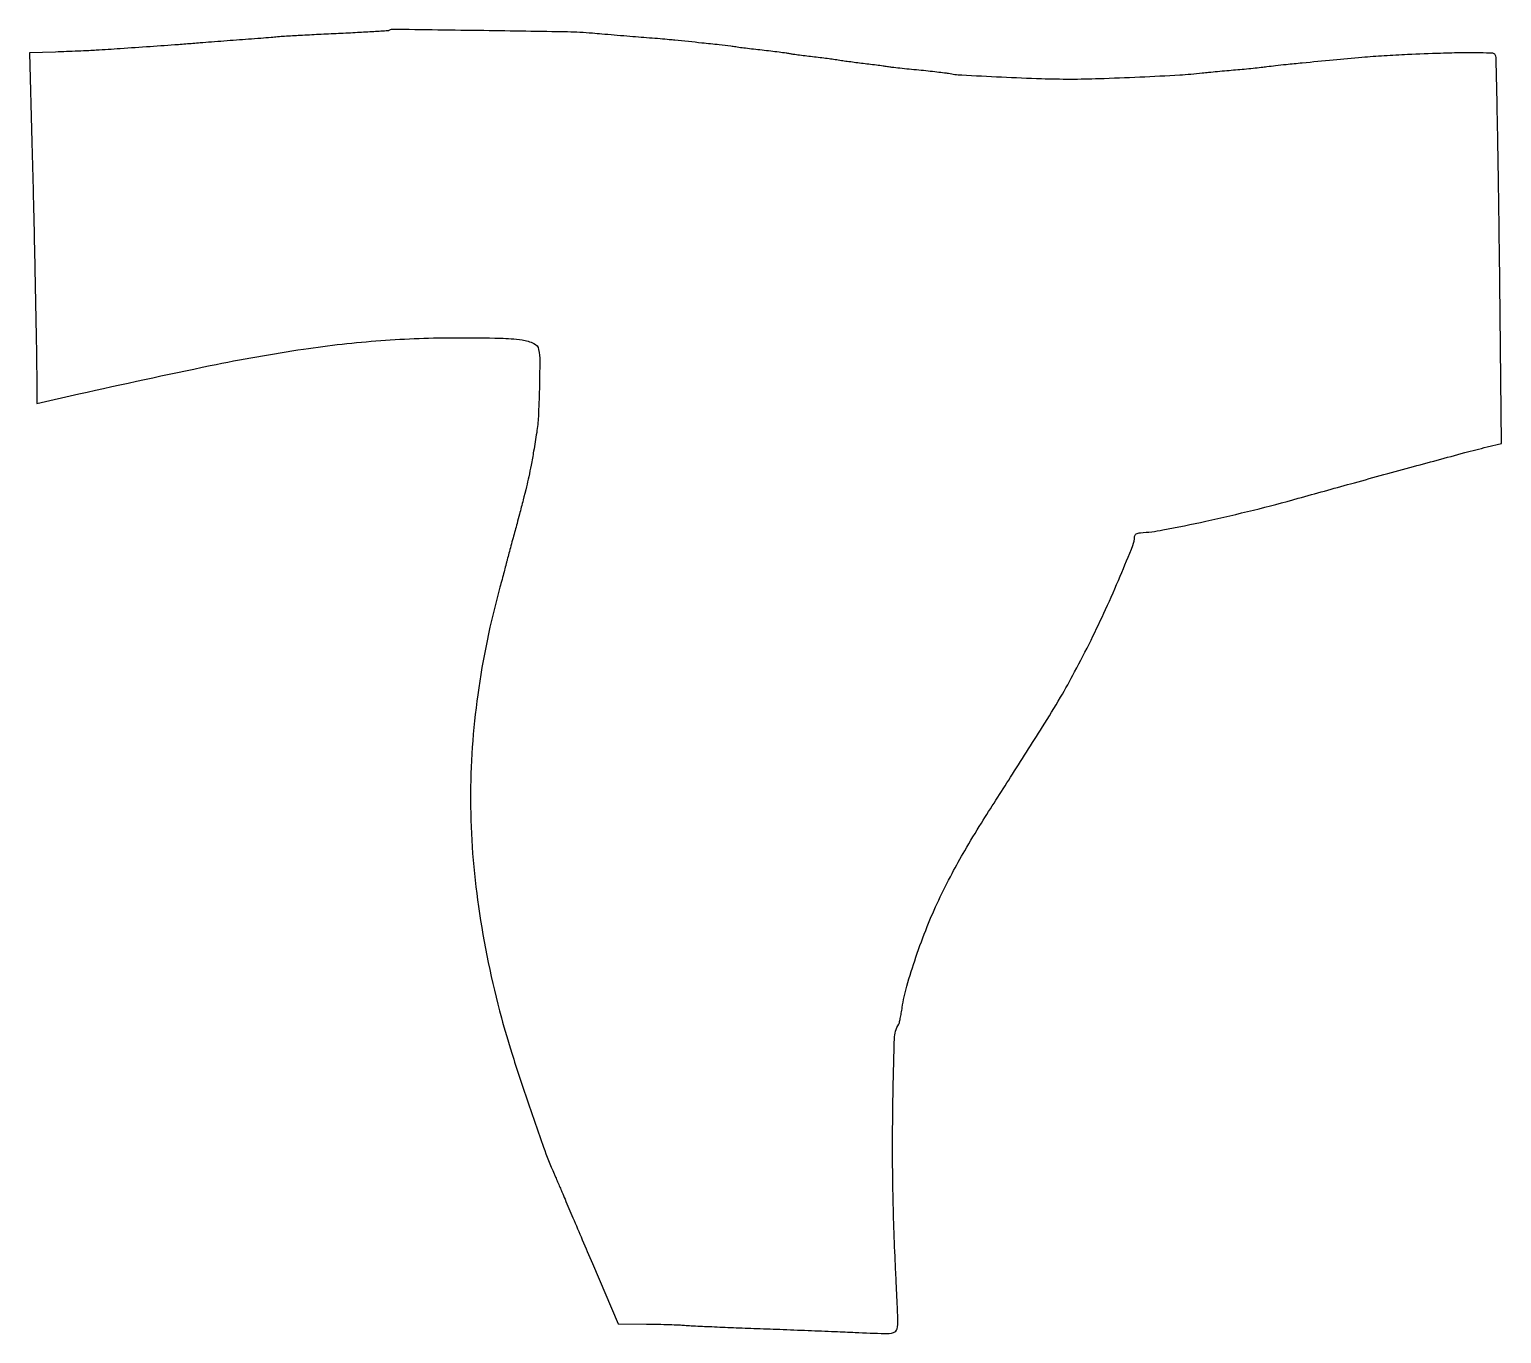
# Model space of a CAD drawing. Extents: x 0 to 446, y 0 to 396.
import ezdxf

# ---------------------------------------------------------------- set-up
doc = ezdxf.new("R2010")
doc.units = 0

msp = doc.modelspace()

# ---------------------------------------------------------------- linework, layer by layer
msp.add_lwpolyline([(108.7788, 395.484474, -0.163479), (108.521639, 395.379898, -0.000342), (104.175647, 395.112473, -0.00229), (99.270792, 394.836572, -0.001413), (93.5, 394.554819, 0.001058), (87.500192, 394.266162, 0.001284), (81.878125, 393.969276, 0.001082), (77.148521, 393.697069, 0.008924), (75, 393.530221, -0.003408), (73.085805, 393.360306, -0.000803), (69.884375, 393.10328, -0.000827), (66.202344, 392.819745, -0.000814), (62.5, 392.546862, 0.00057), (58.748165, 392.272169, 0.000535), (54.917609, 391.983195, 0.000532), (51.520987, 391.71966, 0.001849), (49.325903, 391.538828, -0.003337), (44.914102, 391.1886, -0.000541), (36.336525, 390.574595, -0.000645), (27.284157, 389.948187, -0.001227), (20, 389.471525, -0.003969), (17.735064, 389.346931, -0.001422), (14.505168, 389.204165, -0.001411), (10.962692, 389.067688, -0.00167), (7.613338, 388.959312), (-0.273324, 388.730485), (0.46756, 361.615242, -0.001078), (0.956517, 342.186362, -0.000725), (1.435025, 319.991607, -0.000677), (1.820553, 299.435016, -0.002734), (1.970214, 286.890852), (2, 282.281704), (14.75, 285.172431, -0.005024), (54.584235, 293.783916, -0.0138), (82.901657, 298.798271, -0.01837), (106.277749, 301.401978, -0.018852), (129.580052, 302.252674, -0.004898), (142.56699, 302.10973, -0.030829), (149.167552, 301.564337, -0.069986), (152.760187, 300.516372, -0.244553), (154.208095, 298.679522, -0.048118), (154.531894, 295.15783, -0.004884), (154.412129, 286.749672, -0.006089), (154.108628, 278.36656, -0.027546), (153.603413, 273.5, -0.002151), (152.677393, 267.863026, -0.004698), (151.908549, 263.552764, -0.005996), (151.207644, 260.057523, -0.00877), (150.5, 257), (150.272385, 256.089541), (150, 255), (149.727615, 253.910459), (149.5, 253, -0.001889), (148.947928, 250.826648, -0.001924), (148.382749, 248.67075, -0.001298), (147.636914, 245.898689, -0.000349), (146.437875, 241.5, 0.000709), (145.783555, 239.092791, 0.000846), (145.173859, 236.821875, 0.000728), (144.665816, 234.905505, 0.005542), (144.437875, 234, -0.005542), (144.209933, 233.094495, -0.000728), (143.701891, 231.178125, -0.000846), (143.092195, 228.907209, -0.000709), (142.437875, 226.5, 0.031876), (135.723734, 193.896257, 0.035761), (133.55145, 161.939506, 0.035243), (135.951802, 129.59518, 0.029366), (142.910947, 95.828209, 0.011415), (146.045972, 85.119272, 0.00458), (150.800572, 70.615539, 0.004206), (155.6758, 56.581848, 0.018824), (158.907609, 48.5, -0.002587), (159.348542, 47.493431, -0.000936), (159.964733, 46.059375, -0.000928), (160.633592, 44.486611, -0.001104), (161.258689, 43, 0.001478), (162.201203, 40.763186, 0.000133), (164.580418, 35.167187, 0.000173), (167.422093, 28.494804, 0.000135), (170.512827, 21.25), (178.304356, 3), (186.902178, 2.900807, -0.002453), (190.413854, 2.84306, -0.002604), (193.85564, 2.751636, -0.00248), (196.817976, 2.6428, -0.011964), (198.5, 2.532285, 0.010502), (200.473813, 2.396802, 0.000769), (205.90625, 2.146781, 0.001072), (212.38705, 1.872417, 0.000812), (219.5, 1.598138, -0.000475), (227.324059, 1.301724, -0.000353), (235.957813, 0.960315, -0.000357), (244.098278, 0.626824, -0.000811), (250.25, 0.360402, 0.003429), (259.251254, 0.017776, 0.076363), (261.839144, 0.333085, 0.266383), (262.943703, 1.457593, 0.074794), (263.215406, 4, 0.000906), (263.197715, 4.395878, 0.000003), (262.960621, 9.49375, 0.000016), (262.692442, 15.255324, 0.00001), (262.378153, 22, -0.007771), (261.661907, 45.06622, -0.007629), (261.656309, 68.286145, -0.003393), (262.11799, 89.458467, -0.132005), (263.458449, 93.932769, 0.082468), (263.635918, 94.365726, 0.005525), (263.920475, 95.678887, 0.007835), (264.219324, 97.26114, 0.005781), (264.502346, 99.021127, -0.033021), (265.892095, 105.41895, -0.012042), (268.668806, 114.269758, -0.012142), (272.075393, 123.534041, -0.017731), (275.557627, 131.5, -0.008008), (279.627172, 139.640436, -0.012159), (283.447011, 146.568042, -0.008379), (288.512764, 154.924237, -0.001921), (297.359659, 168.861683, 0.001757), (307.058652, 184.13044, 0.008003), (312.527424, 193.122825, 0.011146), (316.812401, 200.81766, 0.005963), (321.778048, 210.5, 0.008622), (326.210282, 219.800762, 0.007155), (330.612585, 229.842832, 0.003651), (334.483522, 239.218813, 0.096356), (335, 241.873984, -0.150059), (335.133852, 242.309939, -0.09295), (335.514063, 242.693388, -0.077559), (336.080882, 242.966818, -0.062004), (336.75, 243.082231, 0.035931), (343.5741, 243.896666, 0.005915), (356.585216, 246.567296, 0.006806), (371.087428, 249.930575, 0.00811), (384.664516, 253.509203, -0.001203), (400.538366, 257.92859, -0.000832), (418.516849, 262.855153, -0.00059), (435.155952, 267.363851, -0.006365), (441.910193, 269.09357), (446.320386, 270.163359), (445.667121, 328.665961, 0.000949), (445.373181, 351.165616, 0.001543), (445.028363, 370.270447, 0.000186), (444.66224, 387.293236, 0.133713), (444.409975, 388.145664, 0.247131), (443.696582, 388.566214, 0.005893), (439.715581, 388.710899, 0.010387), (434.578452, 388.730254, 0.00467), (427.834605, 388.552532, 0.001835), (417.81355, 388.15792, 0.004977), (410.713465, 387.781384, 0.005414), (403.964753, 387.282655, 0.002543), (395.25, 386.499016, 0.000267), (385.861428, 385.601576, 0.001582), (380.955412, 385.114307, 0.003025), (377.753414, 384.766462, 0.005524), (375.145946, 384.438008, -0.006352), (373.441949, 384.22623, -0.002186), (370.971774, 383.961974, -0.002172), (368.244892, 383.69427, -0.002515), (365.645946, 383.463696, 0.001512), (363.000002, 383.2343, 0.001184), (360.130372, 382.969915, 0.001197), (357.46127, 382.71118, 0.002935), (355.5, 382.504689, -0.01339), (348.674831, 381.930105, -0.00274), (336.583424, 381.304064, -0.003016), (324.221532, 380.806635, -0.008306), (315.5, 380.653361, -0.008675), (306.769757, 380.796455, -0.003303), (294.607906, 381.287393, -0.002019), (282.53658, 381.903436, -0.032704), (278.5, 382.39185, 0.014955), (277.325201, 382.576486, 0.002427), (275.03125, 382.855713, 0.002675), (272.326646, 383.156956, 0.002351), (269.5, 383.443059, -0.001714), (266.636714, 383.729185, -0.0018), (263.821875, 384.030463, -0.001723), (261.394472, 384.307583, -0.008054), (260, 384.494467, 0.003886), (258.684497, 384.68194, 0.00112), (256.64759, 384.951443, 0.001126), (254.349649, 385.244985, 0.0012), (252.098178, 385.521953, -0.001758), (249.912878, 385.793256, -0.001977), (247.813677, 386.069807, -0.00181), (246.029161, 386.318664, -0.010693), (245.098178, 386.472313, 0.011754), (244.158103, 386.625415, 0.001883), (242.314166, 386.874311, 0.002082), (240.139549, 387.150301, 0.001825), (237.864939, 387.42094, -0.002265), (235.570797, 387.695952, -0.002446), (233.337352, 387.985061, -0.002306), (231.423953, 388.251256, -0.011774), (230.364939, 388.429114, 0.013459), (229.270618, 388.60911, 0.002194), (227.138451, 388.891588, 0.002417), (224.625313, 389.200984, 0.002127), (222, 389.5, -0.001577), (219.4013, 389.793089, -0.001917), (216.96875, 390.084669, -0.001613), (214.924067, 390.344412, -0.013374), (214, 390.490058, 0.016466), (212.508692, 390.715667, 0.001697), (208.973517, 391.119786, 0.001493), (203.751887, 391.682962, 0.000407), (195.5, 392.541262, 0.003735), (193.845673, 392.699494, 0.000843), (191.03125, 392.942705, 0.000873), (187.782814, 393.212191, 0.000847), (184.5, 393.473158, -0.00083), (180.998724, 393.751372, -0.000596), (177.0875, 394.073389, -0.000602), (173.364865, 394.388856, -0.001298), (170.5, 394.642597, 0.01846), (162.98966, 395.048685, 0.000866), (137.596986, 395.439007, 0.000113), (109.684047, 395.813445, 0.182876)], format="xyb", close=True)

doc.saveas('drawing.dxf')
